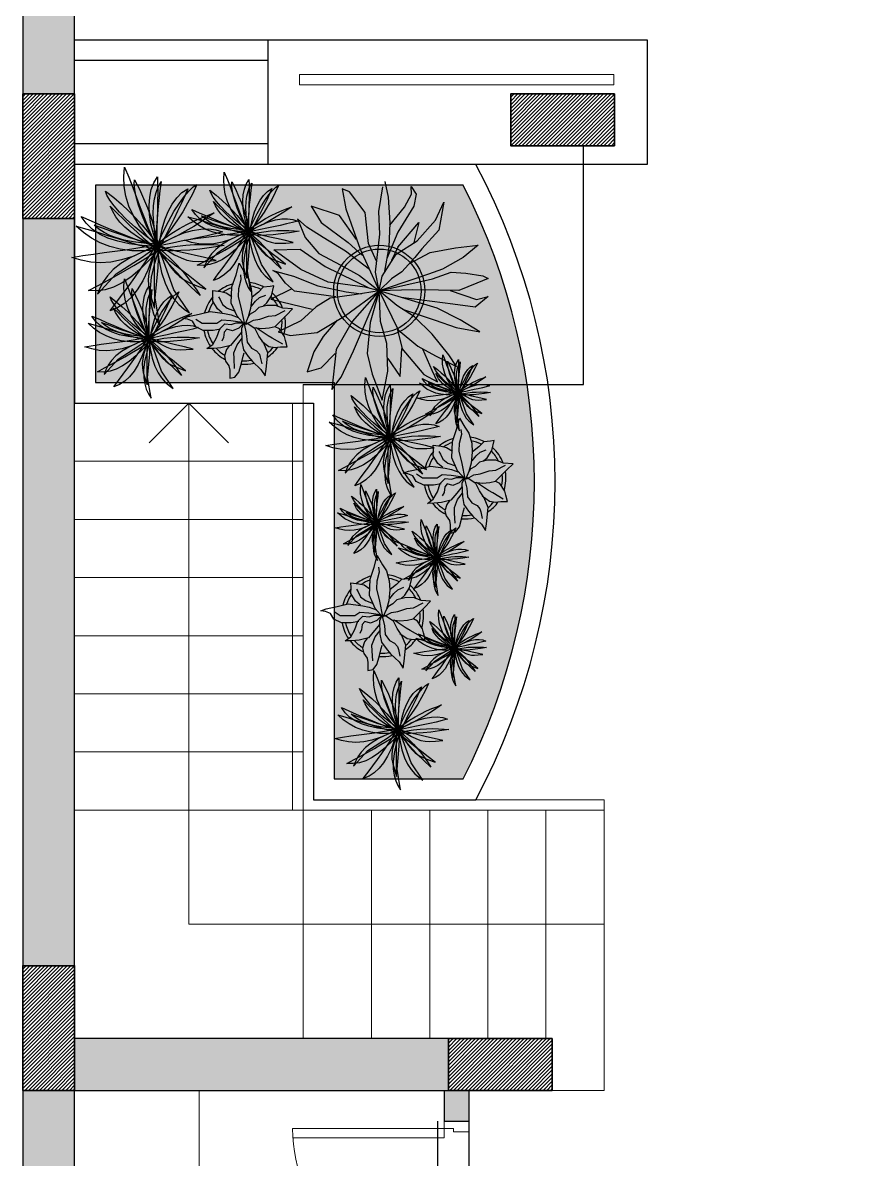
# Model space of a CAD drawing. Header units: millimetres. Extents: x 864.5 to 872.5, y 207.2 to 223.2.
# Drawn here: x 864.49 to 868.49, y 211.57 to 217.05 of the extents above; entities that cross this region are included whole.
import ezdxf

# ---------------------------------------------------------------- set-up
doc = ezdxf.new("R2010")
doc.units = ezdxf.units.MM
doc.linetypes.add('HIDDEN2', pattern=[4.7625, 3.175, -1.5875])
for name, color, linetype, lineweight in [('A-DETL', 90, 'Continuous', 9), ('A-DOOR', 2, 'Continuous', 20), ('A-FLOR', 192, 'Continuous', 0), ('S-COLS', 52, 'Continuous', 35)]:
    doc.layers.add(name, color=color, linetype=linetype, lineweight=lineweight)
for name, color, linetype in [('A-FURN', 2, 'Continuous'), ('A-WALL-CMU', 4, 'Continuous'), ('A-WALL-HEAD', 9, 'Continuous'), ('CAY', 94, 'Continuous'), ('DIENHOA', 3, 'Continuous'), ('家具2', 6, 'Continuous'), ('家具１', 1, 'Continuous')]:
    doc.layers.add(name, color=color, linetype=linetype)
doc.styles.add('ATT', font='romans.shx')
doc.styles.get("Standard").update_dxf_attribs({"font": 'Arial Unicode MS.ttf'})
pattern_1 = [(45, (757.347452, 209.1913), (-0.0089802561, 0.0089802561), [])]

# ---------------------------------------------------------------- blocks, each defined once
blk = doc.blocks.new('*U4')
for p, q in [((720, 120), (720, 848.6)), ((765, 850), (765, 120)), ((0, 120), (35, 120)), ((0, 120), (0, 0)), ((35, 120), (35, 75)), ((765, 120), (720, 120)), ((765, 120), (765, 75)), ((800, 120), (765, 120)), ((800, 120), (800, 0)), ((35, 75), (50, 75)), ((50, 75), (50, 0)), ((750, 75), (750, 0)), ((765, 75), (750, 75)), ((50, 0), (0, 0)), ((750, 0), (800, 0))]:
    blk.add_line(p, q)
blk.add_arc((765, 120), 730, 90, 180)
at = {"layer": 'A-WALL-HEAD'}
for p, q in [((0, 150), (800, 150)), ((0, 0), (800, 0))]:
    blk.add_line(p, q, dxfattribs=at)
blk = doc.blocks.new('A$C2CC23D6E')
at = {"color": 3}
for p, q in [((762.6, 1463), (785.1, 1357.9)), ((476.7, 1414.9), (501.9, 1279.8)), ((527.1, 1393.9), (476.7, 1414.9)), ((630.8, 1255.7), (527.1, 1393.9)), ((723.4, 1261.7), (748.6, 1427)), ((894.4, 1291.8), (942.1, 1378.9)), ((939.3, 1429.9), (972.9, 1378.9)), ((942.1, 1378.9), (939.3, 1429.9)), ((972.9, 1378.9), (956.1, 1297.8)), ((269.2, 1297.8), (336.4, 1189.7)), ((459.8, 1234.7), (269.2, 1297.8)), ((785.1, 1357.9), (796.3, 1186.6)), ((956.1, 1297.8), (849.6, 1123.5)), ((1101.9, 1204.6), (1158, 1324.8)), ((1158, 1324.8), (1124.4, 1138.6)), ((574, 1075.2), (459.8, 1234.7)), ((501.9, 1279.8), (597.2, 1009.4)), ((653.3, 1048.4), (630.8, 1255.7)), ((729, 1111.5), (723.4, 1261.7)), ((795.8, 1171.8), (894.4, 1291.8)), ((241.1, 1156.6), (179.4, 1213.7)), ((179.4, 1213.7), (229.9, 1087.5)), ((350.5, 1087.5), (241.1, 1156.6)), ((336.4, 1189.7), (518.7, 1054.4)), ((796.3, 1186.6), (790.7, 1024.4)), ((850.5, 1023.1), (989.7, 1189.7)), ((989.7, 1189.7), (956.1, 1054.4)), ((978.5, 1066.4), (1101.9, 1204.6)), ((229.9, 1087.5), (322.4, 982.3)), ((499, 997.4), (350.5, 1087.5)), ((701, 856.1), (729, 1111.5)), ((849.6, 1123.5), (775.6, 947.4)), ((839.9, 977.1), (978.5, 1066.4)), ((1124.4, 1138.6), (1009.4, 1012.4)), ((19.6, 1006.4), (196.3, 1009.4)), ((201.9, 874.2), (19.6, 1006.4)), ((196.3, 1009.4), (364.5, 895.2)), ((660.1, 873.6), (499, 997.4)), ((518.7, 1054.4), (614, 967.3)), ((597.2, 1009.4), (725.9, 731.5)), ((708.6, 925.2), (653.3, 1048.4)), ((790.7, 1024.4), (760.1, 862.7)), ((850.5, 1023.1), (808, 934.7)), ((1009.4, 1012.4), (964.5, 955.3)), ((1065.5, 988.3), (1236.5, 1018.4)), ((1236.5, 1018.4), (1387.9, 1036.4)), ((1387.9, 1036.4), (1287, 955.3)), ((322.4, 982.3), (468.2, 904.2)), ((745.8, 829.1), (839.9, 977.1)), ((964.5, 955.3), (877.6, 859.2)), ((928.2, 915.1), (1065.5, 988.3)), ((1287, 955.3), (1149.6, 877.2)), ((14, 868.1), (151.4, 829.1)), ((50.5, 847.1), (14, 868.1)), ((98.1, 784), (50.5, 847.1)), ((384.1, 790.1), (201.9, 874.2)), ((364.5, 895.2), (660.1, 748.7)), ((468.2, 904.2), (594.4, 835.1)), ((725.9, 731.5), (701, 856.1)), ((877.6, 859.2), (807.5, 811.1)), ((1054.3, 844.2), (970.1, 814.1)), ((1149.6, 877.2), (1054.3, 844.2)), ((1082.3, 811.1), (1205.6, 856.1)), ((1205.6, 856.1), (1303.8, 850.1)), ((1303.8, 850.1), (1418.8, 832.2)), ((159.8, 730), (98.1, 784)), ((151.4, 829.1), (314, 766)), ((314, 766), (504.7, 724)), ((628.1, 757), (384.1, 790.1)), ((594.4, 835.1), (725.9, 731.5)), ((725.9, 731.5), (745.8, 829.1)), ((970.1, 814.1), (725.9, 731.5)), ((725.9, 731.5), (1082.3, 811.1)), ((807.5, 811.1), (725.9, 731.5)), ((1379.5, 784), (1258.9, 733)), ((1455.2, 814.1), (1379.5, 784)), ((1418.8, 832.2), (1455.2, 814.1)), ((141.2, 746.2), (0, 675.9)), ((434.6, 690.9), (159.8, 730)), ((557.9, 706), (398.1, 681.9)), ((499, 567.7), (725.9, 731.5)), ((504.7, 724), (606.3, 712.5)), ((725.9, 731.5), (544, 525.7)), ((552.3, 330.4), (725.9, 731.5)), ((725.9, 731.5), (557.9, 706)), ((725.9, 731.5), (628.1, 757)), ((725.9, 731.5), (664.5, 519.7)), ((947.7, 739), (725.9, 731.5)), ((1113.2, 615.9), (725.9, 731.5)), ((844, 633.9), (725.9, 731.5)), ((725.9, 731.5), (852.3, 471.6)), ((734.6, 525.7), (725.9, 731.5)), ((1216.9, 642.9), (873.2, 687.5)), ((1121.5, 736), (947.7, 739)), ((1258.9, 733), (1121.5, 736)), ((1200.1, 734.3), (1376.7, 672.9)), ((1455.2, 693.9), (1368.3, 621.9)), ((1376.7, 672.9), (1455.2, 693.9)), ((0, 675.9), (277.6, 609.8)), ((302.8, 624.8), (201.9, 531.7)), ((398.1, 681.9), (302.8, 624.8)), ((961.7, 558.8), (844, 633.9)), ((881.6, 609.9), (1099.1, 534.7)), ((1267.3, 537.7), (1113.2, 615.9)), ((1368.3, 621.9), (1216.9, 642.9)), ((311.2, 453.6), (499, 567.7)), ((444.2, 534.4), (350.5, 426.6)), ((1079.5, 441.6), (961.7, 558.8)), ((1099.1, 534.7), (1239.3, 486.6)), ((1399.1, 456.6), (1267.3, 537.7)), ((201.9, 531.7), (50.5, 456.6)), ((50.5, 456.6), (129, 432.6)), ((544, 525.7), (437.4, 339.4)), ((664.5, 519.7), (644.9, 312.4)), ((776.7, 378.5), (734.6, 525.7)), ((880.4, 345.4), (846.7, 477.6)), ((852.3, 471.6), (984.1, 360.5)), ((1239.3, 486.6), (1399.1, 456.6)), ((129, 432.6), (311.2, 453.6)), ((350.5, 426.6), (288.8, 324.4)), ((1191.7, 303.4), (1079.5, 441.6)), ((288.8, 324.4), (243.9, 189.2)), ((336.4, 216.3), (431.8, 312.4)), ((437.4, 339.4), (409.3, 72.1)), ((471.1, 153.2), (552.3, 330.4)), ((644.9, 312.4), (678.5, 174.2)), ((782.3, 195.3), (776.7, 378.5)), ((866.4, 159.2), (877.6, 345.4)), ((877.6, 345.4), (1023.4, 171.2)), ((984.1, 360.5), (1101.9, 297.4)), ((1079.5, 198.2), (1017.8, 342.5)), ((782.3, 279.4), (866.4, 159.2)), ((1101.9, 297.4), (1242.1, 225.3)), ((1242.1, 225.3), (1191.7, 303.4)), ((243.9, 189.2), (336.4, 216.3)), ((409.3, 72.1), (471.1, 153.2)), ((678.5, 174.2), (745.8, 0)), ((745.8, 0), (782.3, 195.3)), ((1023.4, 171.2), (1115.9, 123.1)), ((1115.9, 123.1), (1079.5, 198.2))]:
    blk.add_line(p, q, dxfattribs=at)
at = {"layer": '家具2', "color": 6}
for radius in [305, 280]:
    blk.add_circle((725.9, 731.5), radius, dxfattribs=at)
at = {"color": 3, "width": 0.8, "flags": 9}
for tag, p in [('XSIZE', (722.3, 727.4)), ('YSIZE', (725, 727.4))]:
    blk.add_attdef(tag, p, '', height=0.288, dxfattribs=at)
blk = doc.blocks.new('Cay03_mb')
at = {"layer": 'DIENHOA'}
for p, q in [((79.5, 503.7), (118.6, 555.3)), ((118.6, 555.3), (166.2, 599.1)), ((166.2, 599.1), (142.2, 519.4)), ((25.5, 374.3), (48.6, 443.6)), ((48.6, 443.6), (79.5, 503.7)), ((119, 441.7), (96.7, 365.6)), ((142.2, 519.4), (119, 441.7)), ((-365.2, 390.3), (-414.4, 402.8)), ((-414.4, 402.8), (-240.2, 277.8)), ((-314.9, 371.3), (-365.2, 390.3)), ((-263.5, 343.5), (-314.9, 371.3)), ((9.9, 295.3), (25.5, 374.3)), ((96.7, 365.6), (75.6, 290.6)), ((-211.2, 304.6), (-263.5, 343.5)), ((-240.2, 277.8), (-88.4, 94.9)), ((-158, 252.3), (-211.2, 304.6)), ((1.6, 205.7), (9.9, 295.3)), ((75.6, 290.6), (55.7, 216.3)), ((290.6, 243.2), (363.4, 275.4)), ((363.4, 275.4), (436.8, 297.2)), ((436.8, 297.2), (511, 309.6)), ((511.8, 271.4), (437.6, 231.5)), ((511, 309.6), (585.9, 313.5)), ((585.9, 313.5), (511.8, 271.4)), ((-104.2, 184.4), (-158, 252.3)), ((-49.6, 98.5), (-104.2, 184.4)), ((0.2, 104.9), (1.6, 205.7)), ((55.7, 216.3), (37.3, 142.1)), ((147, 144.1), (218.5, 199.8)), ((218.5, 199.8), (290.6, 243.2)), ((363.7, 192.9), (290.2, 154.9)), ((437.6, 231.5), (363.7, 192.9)), ((-88.4, 94.9), (5.4, -7.8)), ((5.4, -7.8), (-49.6, 98.5)), ((5.4, -7.8), (0.2, 104.9)), ((37.3, 142.1), (20.5, 67.6)), ((75.9, 75.2), (147, 144.1)), ((217.4, 116.6), (145.5, 77.3)), ((290.2, 154.9), (217.4, 116.6)), ((-345, 5.4), (-399.6, -17.1)), ((-298.6, 20.1), (-345, 5.4)), ((-254.7, 27.4), (-298.6, 20.1)), ((-208, 27.8), (-254.7, 27.4)), ((-152.7, 21.7), (-208, 27.8)), ((-83.4, 9.7), (-152.7, 21.7)), ((5.4, -7.8), (-83.4, 9.7)), ((5.4, -7.8), (75.9, 75.2)), ((20.5, 67.6), (5.4, -7.8)), ((74.7, 36.1), (5.4, -7.8)), ((5.4, -7.8), (100.3, 18.4)), ((46.3, 0.9), (5.4, -7.8)), ((96.7, 7.5), (46.3, 0.9)), ((145.5, 77.3), (74.7, 36.1)), ((155, 12.2), (96.7, 7.5)), ((100.3, 18.4), (182.2, 37.2)), ((219.6, 15.4), (155, 12.2)), ((182.2, 37.2), (253, 48.9)), ((289, 17.4), (219.6, 15.4)), ((253, 48.9), (314.6, 54.1)), ((361.6, 18.5), (289, 17.4)), ((314.6, 54.1), (369.2, 53.3)), ((435.8, 18.9), (361.6, 18.5)), ((369.2, 53.3), (418.6, 46.8)), ((418.6, 46.8), (464.9, 35.2)), ((510, 19), (435.8, 18.9)), ((464.9, 35.2), (510, 19)), ((-399.6, -17.1), (-468, -47.9)), ((-468, -47.9), (-375.6, -37.8)), ((-375.6, -37.8), (-295.3, -27.9)), ((-295.3, -27.9), (-225.8, -18.9)), ((-225.8, -18.9), (-165.8, -11.3)), ((-165.8, -11.3), (-114, -5.7)), ((-120.2, -122.1), (-79.8, -79.6)), ((-114, -5.7), (-69, -2.9)), ((-79.8, -79.6), (-45.1, -46.3)), ((-33.2, -69.5), (-74.6, -127.3)), ((-69, -2.9), (-29.6, -3.4)), ((-45.1, -46.3), (-16.5, -22.4)), ((5.4, -7.8), (-33.2, -69.5)), ((-29.6, -3.4), (5.4, -7.8)), ((-16.5, -22.4), (5.4, -7.8)), ((5.4, -7.8), (56.8, -73.3)), ((25.9, -64.4), (5.4, -7.8)), ((5.4, -7.8), (112.8, -40.3)), ((53.5, -41.6), (5.4, -7.8)), ((47, -125.9), (25.9, -64.4)), ((107, -75.7), (53.5, -41.6)), ((56.8, -73.3), (100.4, -139.1)), ((165.5, -109.6), (107, -75.7)), ((112.8, -40.3), (207.5, -73.8)), ((207.5, -73.8), (289.5, -107.6)), ((-216.3, -235.6), (-165.9, -174.1)), ((-165.9, -174.1), (-120.2, -122.1)), ((-74.6, -127.3), (-117.8, -181.1)), ((68.7, -190.6), (47, -125.9)), ((100.4, -139.1), (135.9, -204.3)), ((228.7, -142.8), (165.5, -109.6)), ((296, -174.7), (228.7, -142.8)), ((289.5, -107.6), (359.3, -141.1)), ((367.1, -204.8), (296, -174.7)), ((359.3, -141.1), (416.9, -173.5)), ((416.9, -173.5), (462.6, -204.2)), ((-271, -306.6), (-216.3, -235.6)), ((-162.1, -230.9), (-206.3, -276.5)), ((-117.8, -181.1), (-162.1, -230.9)), ((90.8, -256.6), (68.7, -190.6)), ((113.1, -322.2), (90.8, -256.6)), ((135.9, -204.3), (162.8, -268.3)), ((441.6, -232.7), (367.1, -204.8)), ((518.9, -257.7), (441.6, -232.7)), ((462.6, -204.2), (496.5, -232.5)), ((496.5, -232.5), (518.9, -257.7)), ((-329.5, -387.1), (-271, -306.6)), ((-249.6, -317.8), (-291, -354.7)), ((-206.3, -276.5), (-249.6, -317.8)), ((135.4, -385.6), (113.1, -322.2)), ((162.8, -268.3), (181, -330.4)), ((181, -330.4), (190, -390)), ((-291, -354.7), (-329.5, -387.1)), ((157.6, -445), (135.4, -385.6)), ((190, -390), (189.6, -446.3)), ((179.5, -498.7), (157.6, -445)), ((189.6, -446.3), (179.5, -498.7))]:
    blk.add_line(p, q, dxfattribs=at)
for points in [[(23.7, -5.4), (-41, 82.2), (-91.8, 167.1), (-129.7, 249.5), (-155.6, 329.6), (-170.2, 407.8), (-174.7, 484.2), (-169.8, 559.3), (-156.5, 633.1)], [(-156.5, 633.1), (-132.5, 551.3), (-110.5, 470), (-89.8, 389.2), (-69.6, 309), (-49, 229.4), (-27.1, 150.4), (-3.2, 72.1), (23.7, -5.4)], [(-16.4, -26.7), (-38.3, 80), (-48.9, 178.3), (-48.7, 269), (-38.5, 352.6), (-19.1, 429.7), (9, 501), (44.9, 567.1), (87.9, 628.5)], [(87.9, 628.5), (75.5, 544.2), (61.3, 461.2), (46.1, 379.1), (30.8, 297.8), (16.1, 216.9), (2.9, 136), (-8.3, 54.9), (-16.4, -26.7)], [(-395.6, 473.7), (-347.5, 405.6), (-300.6, 339.5), (-254.3, 275.1), (-208.3, 212.3), (-161.9, 150.9), (-114.8, 90.7), (-66.5, 31.6), (-16.4, -26.7)], [(-16.4, -26.7), (-108.3, 38.6), (-186.9, 101.7), (-252.4, 163.5), (-305.1, 224.4), (-345.4, 285.2), (-373.7, 346.6), (-390.4, 409.2), (-395.6, 473.7)], [(23.7, -5.4), (19.8, 93), (20.3, 177), (25, 248.5), (34, 309.8), (47.3, 362.7), (64.9, 409.3), (86.8, 451.7), (112.9, 491.9)], [(112.9, 491.9), (96, 419.7), (79.5, 347.4), (63.9, 276.5), (50, 208.4), (38.4, 144.8), (29.7, 86.9), (24.6, 36.3), (23.7, -5.4)], [(273.2, 387.3), (227.6, 328.8), (182.3, 270.1), (138.4, 212.3), (97.2, 156.4), (60, 103.4), (27.8, 54.6), (1.9, 10.8), (-16.4, -26.7)], [(-16.4, -26.7), (21.4, 64.2), (57, 140.3), (91.4, 203.3), (125.2, 255.1), (159.5, 297.5), (195, 332.5), (232.7, 361.8), (273.2, 387.3)], [(384.3, 437.5), (342.2, 367.8), (298.1, 301.7), (252.6, 239.4), (206.1, 181.1), (159.4, 127.2), (113, 78), (67.6, 33.6), (23.7, -5.4)], [(23.7, -5.4), (79.9, 91.7), (134.1, 176.2), (185.8, 248.4), (234.3, 308.7), (279, 357.3), (319.3, 394.8), (354.6, 421.4), (384.3, 437.5)], [(-530.5, 289.7), (-458.3, 248.1), (-387.9, 207.8), (-318.9, 168.7), (-250.8, 131.1), (-182.9, 94.8), (-114.9, 59.9), (-46.2, 26.5), (23.7, -5.4)], [(23.7, -5.4), (-87.2, 15.2), (-185, 39.6), (-270.3, 68.2), (-343.7, 101.4), (-405.9, 139.7), (-457.3, 183.5), (-498.7, 233.4), (-530.5, 289.7)], [(496.7, 224), (429.4, 178.4), (361.6, 136.9), (294.1, 99.5), (227.5, 66.1), (162.4, 36.7), (99.7, 11.5), (39.8, -9.7), (-16.4, -26.7)], [(-16.4, -26.7), (75.4, 37.9), (160.1, 91.8), (237.3, 135.7), (306.6, 170), (367.6, 195.4), (419.9, 212.5), (463.1, 221.9), (496.7, 224)], [(23.7, -5.4), (99.3, 29.7), (173.2, 57.1), (244.8, 76.7), (313.3, 88.3), (377.9, 91.8), (437.9, 87), (492.7, 73.8), (541.4, 52)], [(-16.4, -26.7), (-134, -4.7), (-235.3, 5.3), (-322, 4.7), (-395.9, -5), (-458.7, -22.3), (-512.3, -45.7), (-558.2, -73.6), (-598.4, -104.7)], [(541.4, 52), (484.1, 42.9), (421.2, 34.8), (354.4, 27.6), (285.4, 20.9), (216.1, 14.5), (148.2, 8.1), (83.5, 1.6), (23.7, -5.4)], [(-598.4, -104.7), (-392.7, -44.4), (-155, -37.4), (-16.4, -26.7)], [(-471.9, -320.3), (-310.5, -179.3), (-97.7, -73.3), (23.7, -5.4)], [(23.7, -5.4), (-92.3, -34.8), (-188.4, -68.2), (-266.9, -105.1), (-329.9, -144.9), (-379.7, -187), (-418.5, -230.7), (-448.5, -275.3), (-471.9, -320.3)], [(-276.2, -424.4), (-227.3, -345.4), (-185.7, -276.1), (-150, -215.7), (-119.1, -163.8), (-91.5, -119.5), (-66, -82.3), (-41.4, -51.6), (-16.4, -26.7)], [(-16.4, -26.7), (-84.9, -86), (-137, -133.1), (-175.8, -173), (-204.3, -210), (-225.5, -249.1), (-242.5, -294.7), (-258.4, -351.6), (-276.2, -424.4)], [(23.7, -5.4), (-13.6, -87.9), (-41.1, -152.6), (-59.6, -205), (-69.9, -250.7), (-72.8, -295), (-69.2, -343.6), (-59.7, -401.9), (-45.3, -475.5)], [(-45.3, -475.5), (-34.1, -383.2), (-25.4, -302.8), (-18.3, -233.1), (-12, -172.9), (-5.6, -121.2), (2, -76.8), (11.4, -38.5), (23.7, -5.4)], [(76.2, -524.2), (48.8, -428.5), (26.6, -341.7), (9.2, -264.1), (-3.6, -196.1), (-12.3, -138), (-17.1, -90.2), (-18.3, -53), (-16.4, -26.7)], [(-16.4, -26.7), (66.9, -26.6), (145.6, -32.7), (218.8, -44.9), (285.8, -63.1), (345.9, -87.1), (398.4, -116.6), (442.6, -151.6), (477.6, -191.8)], [(477.6, -191.8), (421.8, -176), (361.3, -156.9), (297.6, -135.5), (232.2, -112.6), (166.6, -89.4), (102.3, -66.6), (40.8, -45.4), (-16.4, -26.7)], [(-16.4, -26.7), (8.5, -95.1), (28.5, -163.3), (44.3, -230.6), (56.3, -296.1), (65, -359), (70.9, -418.5), (74.5, -473.9), (76.2, -524.2)], [(316.5, -418.1), (251.4, -342.8), (194.8, -273.3), (146.5, -210.2), (106.3, -153.8), (74.1, -104.7), (49.7, -63.4), (32.9, -30.1), (23.7, -5.4)], [(23.7, -5.4), (74.9, -57.1), (121.8, -110.6), (164.3, -165), (202.7, -219.4), (237, -272.9), (267.3, -324.5), (293.7, -373.2), (316.5, -418.1)]]:
    blk.add_lwpolyline(points, dxfattribs=at)
blk = doc.blocks.new('12PPLT12')
at = {"color": 0, "linetype": 'ByBlock'}
for p, q in [((-0.05, 0.632), (-0.034, 0.694)), ((-0.034, 0.694), (-0.032, 0.751)), ((-0.032, 0.751), (-0.002, 0.689)), ((-0.148, 0.486), (-0.116, 0.583)), ((-0.116, 0.583), (-0.05, 0.632)), ((-0.064, 0.51), (-0.026, 0.591)), ((-0.002, 0.689), (0.044, 0.559)), ((0.044, 0.559), (0.09, 0.432)), ((-0.349, 0.334), (-0.362, 0.415)), ((-0.362, 0.415), (-0.303, 0.35)), ((-0.132, 0.367), (-0.148, 0.486)), ((-0.05, 0.38), (-0.064, 0.51)), ((0.09, 0.432), (0.09, 0.339)), ((0.134, 0.347), (0.22, 0.415)), ((0.22, 0.415), (0.291, 0.421)), ((0.291, 0.421), (0.35, 0.429)), ((0.35, 0.429), (0.348, 0.331)), ((-0.332, 0.247), (-0.349, 0.334)), ((-0.303, 0.35), (-0.208, 0.312)), ((-0.208, 0.312), (-0.105, 0.29)), ((-0.108, 0.279), (-0.132, 0.367)), ((-0.105, 0.29), (-0.037, 0.236)), ((-0.043, 0.334), (-0.05, 0.38)), ((0.003, 0.279), (-0.043, 0.334)), ((0.009, 0.169), (0.003, 0.279)), ((0.09, 0.339), (0.09, 0.253)), ((0.093, 0.282), (0.134, 0.347)), ((0.193, 0.293), (0.155, 0.228)), ((0.25, 0.328), (0.193, 0.293)), ((0.28, 0.353), (0.25, 0.328)), ((0.348, 0.331), (0.342, 0.266)), ((-0.487, 0.171), (-0.536, 0.125)), ((-0.425, 0.193), (-0.487, 0.171)), ((-0.346, 0.179), (-0.425, 0.193)), ((-0.292, 0.149), (-0.346, 0.179)), ((-0.289, 0.136), (-0.332, 0.247)), ((-0.205, 0.231), (-0.251, 0.247)), ((-0.137, 0.231), (-0.205, 0.231)), ((-0.097, 0.204), (-0.137, 0.231)), ((-0.11, 0.133), (-0.097, 0.204)), ((-0.037, 0.236), (-0.034, 0.158)), ((-0.034, 0.158), (-0.007, 0.101)), ((0.006, 0.027), (0.009, 0.169)), ((0.082, 0.174), (0.061, 0.082)), ((0.074, 0.098), (0.223, 0.188)), ((0.09, 0.253), (0.082, 0.174)), ((0.155, 0.228), (0.131, 0.13)), ((0.223, 0.188), (0.421, 0.204)), ((0.342, 0.266), (0.304, 0.19)), ((0.421, 0.204), (0.573, 0.171)), ((0.573, 0.171), (0.716, 0.152)), ((0.716, 0.152), (0.613, 0.074)), ((-0.671, 0.098), (-0.687, 0.095)), ((-0.687, 0.095), (-0.666, 0.036)), ((-0.59, 0.109), (-0.671, 0.098)), ((-0.666, 0.036), (-0.601, -0.005)), ((-0.536, 0.125), (-0.59, 0.109)), ((-0.563, 0.052), (-0.441, 0.074)), ((-0.441, 0.074), (-0.373, 0.084)), ((-0.373, 0.084), (-0.27, 0.057)), ((-0.229, 0.003), (-0.324, -0.027)), ((-0.194, 0.074), (-0.289, 0.136)), ((-0.27, 0.057), (-0.186, 0.006)), ((-0.069, 0.027), (-0.229, 0.003)), ((-0.108, 0.019), (-0.194, 0.074)), ((-0.01, 0.003), (-0.121, -0.038)), ((-0.069, 0.06), (-0.11, 0.133)), ((-0.01, 0.014), (-0.069, 0.06)), ((-0.002, 0.006), (-0.069, 0.027)), ((-0.018, -0.008), (0.074, 0.098)), ((-0.01, -0.005), (0.169, 0.055)), ((0.003, 0.017), (-0.01, 0.014)), ((0.003, -0.029), (-0.01, 0.003)), ((-0.007, 0.101), (0.003, 0.017)), ((0.169, 0.055), (0.315, 0.109)), ((0.315, 0.109), (0.413, 0.117)), ((0.413, 0.117), (0.524, 0.101)), ((0.545, 0.017), (0.429, -0.032)), ((0.524, 0.101), (0.578, 0.114)), ((0.613, 0.074), (0.545, 0.017)), ((-0.601, -0.005), (-0.503, -0.021)), ((-0.503, -0.021), (-0.4, -0.032)), ((-0.395, -0.094), (-0.452, -0.152)), ((-0.4, -0.032), (-0.357, -0.04)), ((-0.324, -0.027), (-0.395, -0.094)), ((-0.292, -0.122), (-0.316, -0.187)), ((-0.224, -0.059), (-0.292, -0.122)), ((-0.121, -0.038), (-0.224, -0.059)), ((-0.053, -0.14), (0.003, -0.029)), ((-0.037, -0.122), (-0.04, -0.219)), ((0.082, -0.038), (-0.018, -0.008)), ((-0.007, -0.024), (0.05, -0.105)), ((0.05, -0.105), (0.071, -0.181)), ((0.188, -0.054), (0.082, -0.038)), ((0.112, -0.051), (0.09, -0.043)), ((0.155, -0.108), (0.112, -0.051)), ((0.212, -0.152), (0.155, -0.108)), ((0.323, -0.051), (0.188, -0.054)), ((0.215, -0.062), (0.282, -0.103)), ((0.282, -0.103), (0.334, -0.146)), ((0.429, -0.032), (0.323, -0.051)), ((0.396, -0.124), (0.326, -0.054)), ((0.464, -0.176), (0.396, -0.124)), ((-0.536, -0.268), (-0.606, -0.328)), ((-0.452, -0.152), (-0.536, -0.268)), ((-0.387, -0.241), (-0.465, -0.268)), ((-0.352, -0.227), (-0.387, -0.241)), ((-0.316, -0.187), (-0.352, -0.227)), ((-0.324, -0.325), (-0.213, -0.263)), ((-0.193, -0.236), (-0.244, -0.33)), ((-0.213, -0.263), (-0.135, -0.195)), ((-0.135, -0.195), (-0.053, -0.14)), ((-0.119, -0.304), (-0.04, -0.148)), ((-0.04, -0.219), (-0.021, -0.308)), ((0.071, -0.181), (0.12, -0.282)), ((0.247, -0.246), (0.212, -0.152)), ((0.234, -0.2), (0.277, -0.241)), ((0.261, -0.349), (0.247, -0.246)), ((0.277, -0.241), (0.372, -0.287)), ((0.334, -0.146), (0.372, -0.217)), ((0.48, -0.257), (0.464, -0.176)), ((0.494, -0.301), (0.48, -0.257)), ((-0.606, -0.328), (-0.522, -0.328)), ((-0.522, -0.328), (-0.324, -0.325)), ((-0.244, -0.33), (-0.247, -0.406)), ((-0.247, -0.406), (-0.233, -0.471)), ((-0.199, -0.494), (-0.139, -0.358)), ((-0.139, -0.358), (-0.119, -0.304)), ((-0.021, -0.308), (0.006, -0.376)), ((-0.017, -0.432), (0.003, -0.378)), ((0.006, -0.376), (0.074, -0.428)), ((0.12, -0.282), (0.139, -0.363)), ((0.139, -0.363), (0.212, -0.474)), ((0.236, -0.444), (0.261, -0.349)), ((0.372, -0.287), (0.494, -0.301)), ((-0.233, -0.471), (-0.222, -0.551)), ((-0.222, -0.551), (-0.148, -0.522)), ((-0.148, -0.522), (-0.102, -0.503)), ((-0.102, -0.503), (-0.017, -0.432)), ((0.074, -0.428), (0.158, -0.496)), ((0.158, -0.496), (0.242, -0.561)), ((0.242, -0.561), (0.236, -0.444))]:
    blk.add_line(p, q, dxfattribs=at)
for radius, start, end in [(0.5, 107.123, 130.9816), (0.458, 107.9864, 130.5771), (0.5, 56.9563, 82.295), (0.458, 62.6899, 79.5345), (0.5, 134.8021, 159.1804), (0.458, 138.4756, 155.3347), (0.458, 26.2761, 41.1349), (0.5, 22.9768, 45.8473), (0.5, 182.503, 200.4563), (0.458, 183.2699, 197.4002), (0.458, 340.6559, 357.5057), (0.5, 338.5862, 359.7442), (0.5, 220.6606, 241.3393), (0.458, 225.0835, 237.5023), (0.5, 298.3455, 324.4541), (0.458, 303.3868, 322.0756), (0.5, 259.7038, 286.1281), (0.458, 264.1886, 282.4028)]:
    blk.add_arc((0, 0), radius, start, end, dxfattribs=at)
at = {"color": 0, "linetype": 'ByBlock', "style": 'ATT'}
for tag, p, flags in [('ITEM', (-1, -3.25), 3), ('ROOM_NUMBER', (-1, -4.583), 1)]:
    blk.add_attdef(tag, p, '', height=1, dxfattribs=dict(at, flags=flags))

msp = doc.modelspace()

# ---------------------------------------------------------------- hatches: boundary and pattern name
at = {"transparency": 33554483}
h = msp.add_hatch(dxfattribs=at)
h.set_pattern_fill('GRASS', color=256, scale=0.05)
h.set_pattern_definition([(90, (10334.532236, 63687.572754), (-0.03535533905, 0.03535533905), [0.009375, -0.06133567815]), (45, (10334.532236, 63687.572754), (-0.03535533906, 0.03535533906), [0.009375, -0.040625]), (135, (10334.532236, 63687.572754), (-0.03535533906, -0.03535533906), [0.009375, -0.040625])])
edge = h.paths.add_edge_path()
edge.add_line((866.6139, 216.2654), (864.8423, 216.2654))
edge.add_line((864.8423, 216.2654), (864.8423, 215.3151))
edge.add_line((864.8423, 215.3151), (865.9923, 215.3151))
edge.add_line((865.9923, 215.3151), (865.9923, 213.4051))
edge.add_line((865.9923, 213.4051), (866.6139, 213.4051))
edge.add_arc((863.7985, 214.8353), 3.1578, 333.0708, 386.9292)
at = {"layer": 'A-FLOR'}
h = msp.add_hatch(dxfattribs=at)
h.set_pattern_fill('ANSI31', color=256, scale=0.004)
h.set_pattern_definition(pattern_1)
h.paths.add_polyline_path([(864.7423, 216.7051), (864.4923, 216.7051), (864.4923, 216.1051), (864.7423, 216.1051)])
h = msp.add_hatch(dxfattribs=at)
h.set_pattern_fill('ANSI31', color=256, scale=0.004)
h.set_pattern_definition(pattern_1)
h.paths.add_polyline_path([(867.3423, 216.7051), (866.8423, 216.7051), (866.8423, 216.4551), (867.3423, 216.4551)])
h = msp.add_hatch(dxfattribs=at)
h.set_pattern_fill('ANSI31', color=256, scale=0.004)
h.set_pattern_definition(pattern_1)
h.paths.add_polyline_path([(864.7423, 211.9051), (864.4923, 211.9051), (864.4923, 212.5051), (864.7423, 212.5051)])
h = msp.add_hatch(dxfattribs=at)
h.set_pattern_fill('ANSI31', color=256, scale=0.004)
h.set_pattern_definition(pattern_1)
h.paths.add_polyline_path([(867.0423, 212.1551), (866.5423, 212.1551), (866.5423, 211.9051), (867.0423, 211.9051)])
at = {"layer": 'A-WALL-HEAD', "true_color": 0x636466}
h = msp.add_hatch(color=251, dxfattribs=at)
h.dxf.hatch_style = 1
h.paths.add_polyline_path([(865.3623, 220.9551), (865.4923, 220.9551), (865.4923, 221.2051), (865.2423, 221.2051), (865.2423, 220.9551), (865.2423, 220.4551), (864.7423, 220.4551), (864.7423, 220.9551), (864.7423, 221.2051), (864.7423, 223.2301), (864.4923, 223.2301), (864.4923, 216.7051), (864.7423, 216.7051), (864.7423, 216.9654), (864.7423, 220.3351), (865.3623, 220.3351)])
h.paths.add_polyline_path([(867.3523, 221.2051), (867.0422, 221.2051), (867.0422, 220.9551), (867.3523, 220.9551)])
h.paths.add_polyline_path([(866.6422, 221.2051), (866.5423, 221.2051), (866.5423, 220.9551), (866.6422, 220.9551)])
h.paths.add_polyline_path([(872.4923, 221.2051), (871.2923, 221.2051), (871.2923, 220.9551), (871.9223, 220.9551), (872.0423, 220.9551), (872.2423, 220.9551), (872.2423, 220.7151), (872.2423, 220.5851), (872.2423, 219.5051), (872.2423, 219.2851), (872.4923, 219.2851), (872.4923, 219.5051)])
h.paths.add_polyline_path([(870.7923, 221.2051), (870.6023, 221.2051), (870.6023, 220.9551), (870.7923, 220.9551)])
h.paths.add_polyline_path([(872.4923, 216.8051), (872.4923, 217.0351), (872.2423, 217.0351), (872.2423, 216.8051), (872.2423, 215.3551), (872.4923, 215.3551)])
h.paths.add_polyline_path([(872.4923, 214.7551), (872.2423, 214.7551), (872.2423, 213.8051), (872.4923, 213.8051)])
h.paths.add_polyline_path([(864.7423, 216.1051), (864.4923, 216.1051), (864.4923, 212.5051), (864.7423, 212.5051)])
h.paths.add_polyline_path([(866.5423, 212.1551), (864.7423, 212.1551), (864.7423, 211.9051), (866.5423, 211.9051)])
h.paths.add_polyline_path([(872.4923, 211.5551), (872.2423, 211.5551), (872.2423, 210.9851), (872.4923, 210.9851)])
h.paths.add_polyline_path([(872.2423, 210.8351), (870.9173, 210.8351), (870.9173, 210.7151), (870.9173, 210.5351), (871.0448, 210.5351), (871.1673, 210.5351), (871.1673, 210.5851), (872.2423, 210.5851)])
h.paths.add_polyline_path([(871.1673, 209.6851), (870.9173, 209.6851), (870.9173, 209.5651), (871.1673, 209.5651)], flags=17)
h.paths.add_polyline_path([(871.1673, 208.7151), (870.9173, 208.7151), (870.9173, 208.4351), (871.1673, 208.4351)], flags=17)
h.paths.add_polyline_path([(871.1673, 207.5851), (870.9173, 207.5851), (870.9173, 207.4801), (868.8623, 207.4801), (868.8623, 208.9651), (868.8623, 209.5251), (868.8623, 210.9151), (868.7423, 210.9151), (868.7423, 210.8251), (868.7423, 208.9651), (868.4673, 208.9651), (868.4673, 208.7151), (868.6123, 208.7151), (868.6123, 207.2301), (871.1673, 207.2301)])
h.paths.add_polyline_path([(867.3174, 208.9651), (867.0423, 208.9647), (867.0423, 208.7151), (867.3174, 208.7151)])
h.paths.add_polyline_path([(865.8723, 208.9651), (865.3623, 208.9651), (865.3623, 209.3851), (864.7423, 209.3851), (864.7423, 211.9051), (864.4923, 211.9051), (864.4923, 207.7301), (864.7423, 207.7301), (864.7423, 208.7151), (864.7423, 209.2651), (865.2423, 209.2651), (865.2423, 208.9651), (865.2423, 208.9651), (865.2423, 208.7151), (865.8723, 208.7151)])
h.paths.add_polyline_path([(866.6423, 210.956), (866.5223, 210.9557), (866.5223, 208.9651), (866.5223, 208.7151), (866.6423, 208.7151), (866.6423, 208.9651)])
h.paths.add_polyline_path([(866.6423, 211.9051), (866.5423, 211.9051), (866.5223, 211.9051), (866.5223, 211.756), (866.6423, 211.756)])
h.paths.add_polyline_path([(867.0423, 212.1551), (867.0423, 211.9051)])

# ---------------------------------------------------------------- linework, layer by layer
at = {"color": 85, "true_color": 0x58ba48}
for points in [[(866.6746, 216.3654), (864.7423, 216.3654), (864.7423, 215.2151), (865.8923, 215.2151), (865.8923, 213.3051), (866.6746, 213.3051, 0.249455)], [(866.6139, 216.2654), (864.8423, 216.2654), (864.8423, 215.3151), (865.9923, 215.3151), (865.9923, 213.4051), (866.6139, 213.4051, 0.239426)]]:
    msp.add_lwpolyline(points, format="xyb", close=True, dxfattribs=at)
at = {"layer": 'A-DETL'}
for p, q in [((865.8423, 213.3051), (865.8423, 215.3051)), ((865.8923, 215.2151), (864.7423, 215.2151)), ((865.2923, 215.2151), (865.101, 215.0238)), ((865.2923, 212.7051), (865.2923, 215.2151)), ((865.2923, 215.2151), (865.4836, 215.0238)), ((865.7923, 213.2551), (865.7923, 215.2151)), ((865.8423, 213.2551), (865.8423, 215.2151)), ((865.8923, 213.3051), (865.8923, 215.2151)), ((865.8423, 214.9351), (864.7423, 214.9351)), ((865.7923, 214.9351), (864.7423, 214.9351)), ((865.8423, 214.6551), (864.7423, 214.6551)), ((865.8423, 214.3751), (864.7423, 214.3751)), ((865.8423, 214.0951), (864.7423, 214.0951)), ((865.8423, 213.8151), (864.7423, 213.8151)), ((865.8423, 213.5351), (864.7423, 213.5351)), ((867.2923, 213.3051), (865.8923, 213.3051)), ((867.2923, 211.9051), (867.2923, 213.3051)), ((867.2923, 213.2551), (867.2923, 213.3051)), ((867.2923, 213.2551), (864.7423, 213.2551)), ((865.8423, 212.1551), (865.8423, 213.2551)), ((866.1723, 212.1551), (866.1723, 213.2551)), ((866.4523, 212.1551), (866.4523, 213.2551)), ((866.7323, 212.1551), (866.7323, 213.2551)), ((867.0123, 212.1551), (867.0123, 213.2551)), ((867.2923, 212.7051), (865.2923, 212.7051)), ((867.0423, 211.9051), (867.2923, 211.9051))]:
    msp.add_line(p, q, dxfattribs=at)
at = {"layer": 'A-FURN'}
for p, q in [((865.6747, 216.3654), (865.6747, 216.9654)), ((865.6747, 216.8663), (864.7423, 216.8663)), ((865.6747, 216.4646), (864.7423, 216.4646))]:
    msp.add_line(p, q, dxfattribs=at)
at = {"layer": 'A-FURN', "lineweight": 9}
msp.add_line((865.3423, 209.3851), (865.3423, 211.9051), dxfattribs=at)
at = {"layer": 'A-FURN'}
msp.add_lwpolyline([(867.4989, 216.3654), (864.7423, 216.3654), (864.7423, 216.9654), (867.4989, 216.9654)], close=True, dxfattribs=at)
at = {"layer": 'A-FURN', "lineweight": 9}
msp.add_lwpolyline([(867.339, 216.799), (865.8247, 216.799), (865.8247, 216.7492), (867.339, 216.7492)], close=True, dxfattribs=at)
at = {"layer": 'A-WALL-CMU', "linetype": 'Continuous'}
for p, q in [((864.4923, 223.2301), (864.4923, 216.7051)), ((864.7423, 216.7051), (864.7423, 220.3351)), ((864.4923, 216.4551), (864.4923, 216.7051)), ((864.7423, 216.7051), (864.7423, 216.4551)), ((867.3423, 216.7051), (866.8423, 216.7051)), ((864.4923, 216.4551), (864.4923, 216.1051)), ((864.7423, 216.1051), (864.7423, 216.4551)), ((866.8423, 216.4551), (867.3423, 216.4551)), ((864.4923, 216.1051), (864.4923, 212.5051)), ((864.7423, 212.5051), (864.7423, 216.1051)), ((864.4923, 212.5051), (864.4923, 212.1551)), ((864.7423, 212.1551), (864.7423, 212.5051)), ((867.0423, 212.1551), (864.7423, 212.1551)), ((864.4923, 211.9137), (864.4923, 207.7301)), ((864.7352, 211.9051), (866.9223, 211.9051)), ((864.7423, 209.3851), (864.7423, 211.9051)), ((866.5223, 211.9051), (866.5223, 211.756)), ((866.6423, 211.756), (866.6423, 211.906)), ((866.5223, 211.756), (866.6423, 211.756))]:
    msp.add_line(p, q, dxfattribs=at)
at = {"layer": 'A-WALL-CMU', "linetype": 'HIDDEN2'}
for p, q in [((867.1923, 215.3051), (867.1923, 216.4551)), ((865.8423, 215.3051), (867.1923, 215.3051))]:
    msp.add_line(p, q, dxfattribs=at)
at = {"layer": 'S-COLS'}
for points in [[(864.7423, 216.7051), (864.4923, 216.7051), (864.4923, 216.1051), (864.7423, 216.1051)], [(864.7423, 216.7051), (864.4923, 216.7051), (864.4923, 216.1051), (864.7423, 216.1051)], [(867.3423, 216.7051), (866.8423, 216.7051), (866.8423, 216.4551), (867.3423, 216.4551)], [(867.3423, 216.7051), (866.8423, 216.7051), (866.8423, 216.4551), (867.3423, 216.4551)], [(864.7423, 211.9051), (864.4923, 211.9051), (864.4923, 212.5051), (864.7423, 212.5051)], [(864.7423, 211.9051), (864.4923, 211.9051), (864.4923, 212.5051), (864.7423, 212.5051)], [(867.0423, 212.1551), (866.5423, 212.1551), (866.5423, 211.9051), (867.0423, 211.9051)], [(867.0423, 212.1551), (866.5423, 212.1551), (866.5423, 211.9051), (867.0423, 211.9051)]]:
    msp.add_lwpolyline(points, close=True, dxfattribs=at)

# ---------------------------------------------------------------- block references
at = {"layer": 'A-DOOR', "xscale": 0.001, "yscale": 0.001, "zscale": 0.001, "rotation": 90.00000000000001}
msp.add_blockref('*U4', (866.6423, 210.956), dxfattribs=at)
at = {"layer": 'CAY', "rotation": 83.11698157543894}
for name, p, xscale, yscale, zscale in [('Cay03_mb', (865.1324, 215.9666), 0.0006232644809582, 0.0006232644809582, 0.0006232644809582), ('Cay03_mb', (865.5755, 216.037), 0.00046875, 0.00046875, 0.00046875), ('12PPLT12', (865.5599, 215.6003), 0.3957386673797646, 0.3957386673797646, 0.3957386673797646), ('Cay03_mb', (865.095, 215.5237), 0.00046875, 0.00046875, 0.00046875), ('Cay03_mb', (866.5869, 215.2627), 0.0002983190532282, 0.0002983190532282, 0.0002983190532282), ('Cay03_mb', (866.2556, 215.0479), 0.00046875, 0.00046875, 0.00046875), ('12PPLT12', (866.6217, 214.8551), 0.3957386673797646, 0.3957386673797646, 0.3957386673797646), ('Cay03_mb', (866.192, 214.6382), 0.0002983190532282, 0.0002983190532282, 0.0002983190532282), ('Cay03_mb', (866.4836, 214.4698), 0.0002983190532282, 0.0002983190532282, 0.0002983190532282), ('12PPLT12', (866.225, 214.1923), 0.3957386673797646, 0.3957386673797646, 0.3957386673797646), ('Cay03_mb', (866.5685, 214.0342), 0.0002983190532282, 0.0002983190532282, 0.0002983190532282), ('Cay03_mb', (866.2967, 213.6375), 0.00046875, 0.00046875, 0.00046875)]:
    msp.add_blockref(name, p, dxfattribs=dict(at, xscale=xscale, yscale=yscale, zscale=zscale))
at = {"layer": '家具１', "color": 6, "xscale": 0.0007199999975273, "yscale": 0.0007199999975273, "zscale": 0.0007199999975273}
msp.add_blockref('A$C2CC23D6E', (865.6869, 215.2294), dxfattribs=at)

doc.saveas('drawing.dxf')
